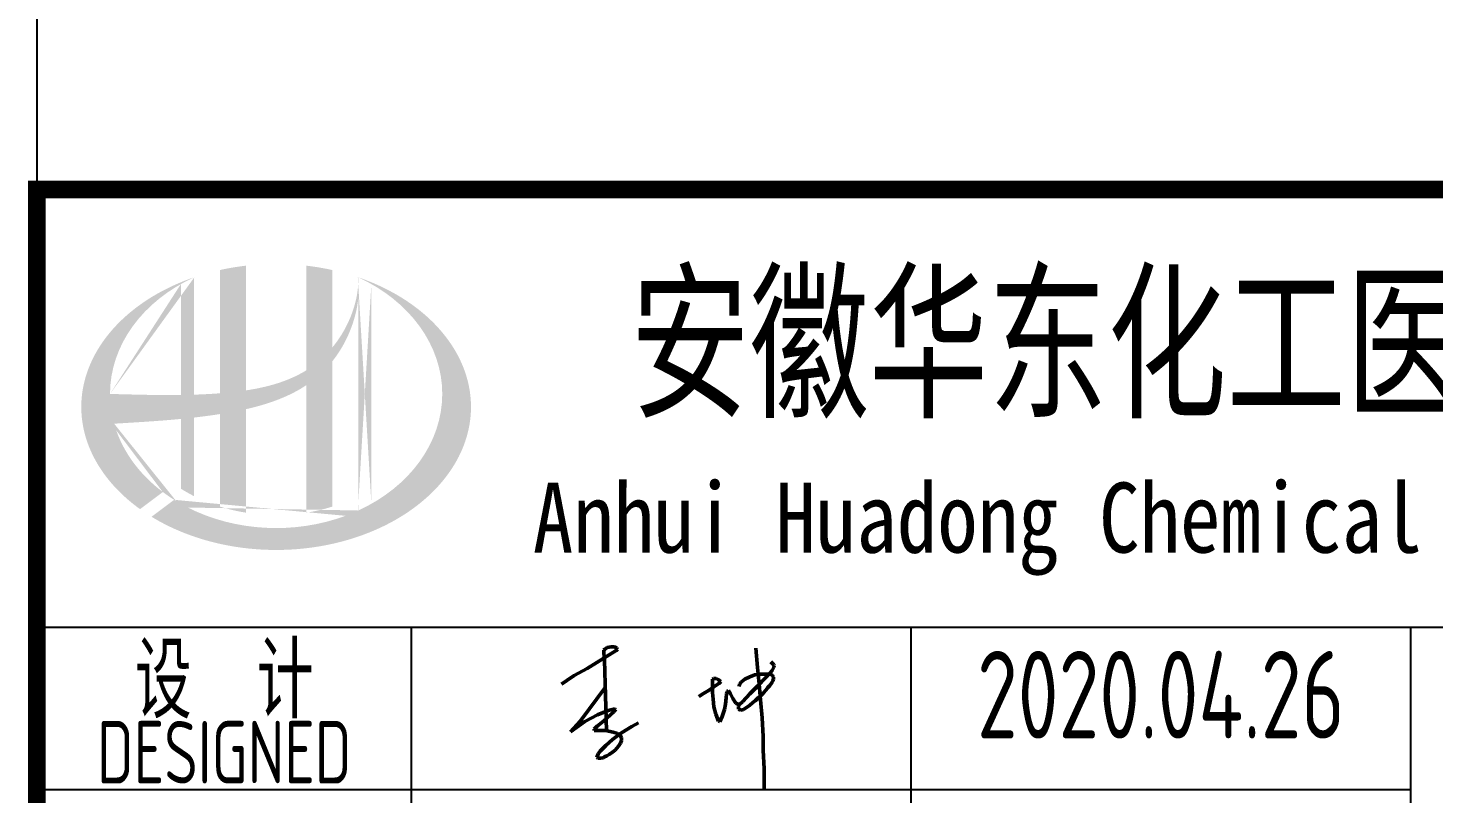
# Model space of a CAD drawing. Extents: x 5600590 to 5949977, y -428435 to -354779.
# Drawn here: x 5912201 to 5917829, y -408265 to -405202 of the extents above; entities that cross this region are included whole.
import ezdxf
from ezdxf.enums import TextEntityAlignment as Align

# ---------------------------------------------------------------- set-up
doc = ezdxf.new("R2010")
doc.units = 0
doc.header["$LTSCALE"] = 1000
doc.header["$MEASUREMENT"] = 0
doc.linetypes.add('2', pattern=[18.5, 12, -3, 0.5, -3])
doc.layers.get('0').update_dxf_attribs({"linetype": 'CONTINUOUS'})
doc.layers.add('TEL_TAB', color=7, linetype='CONTINUOUS')
doc.styles.add('AHD', font='sceie.shx', dxfattribs={"width": 0.7, "bigfont": 'sceic.shx'})
doc.styles.add('ECEC_TQ_S', font='')
doc.styles.add('sceie', font='sceie.shx', dxfattribs={"width": 0.7, "bigfont": 'sceic.shx'})
doc.styles.get('ECEC_TQ_S').set_extended_font_data('SimSun')

# ---------------------------------------------------------------- blocks, each defined once
blk = doc.blocks.new('qm')
at = {"lineweight": 50}
for p, q in [((-943370.6, -984436), (-943386.4, -984438.4)), ((-943358.3, -984436), (-943370.6, -984436)), ((-943347.6, -984439), (-943358.3, -984436)), ((-943465.8, -984521.4), (-943349.4, -984450.5)), ((-943396.1, -984445.4), (-943398.8, -984448.7)), ((-943398.8, -984448.7), (-943398.8, -984459)), ((-943398.8, -984459), (-943396.1, -984488.1)), ((-943386.4, -984438.4), (-943396.1, -984445.4)), ((-943396.1, -984488.1), (-943388.7, -984770.8)), ((-943349.4, -984450.5), (-943345.2, -984444.2)), ((-943345.2, -984444.2), (-943347.6, -984439)), ((-942790.9, -984440.7), (-942784.5, -984517.7)), ((-943547.1, -984570.6), (-943518.6, -984549.7)), ((-943518.6, -984549.7), (-943465.8, -984521.4)), ((-942815.2, -984555.8), (-942795.5, -984547)), ((-942795.5, -984547), (-942776.7, -984545.2)), ((-942784.5, -984517.7), (-942777.6, -984585.2)), ((-942776.7, -984545.2), (-942759.3, -984544.3)), ((-942759.3, -984544.3), (-942749.6, -984544.3)), ((-942752.8, -984559.9), (-942732.9, -984539.7)), ((-942749.6, -984544.3), (-942735.7, -984544.7)), ((-942735.7, -984544.7), (-942730, -984545.5)), ((-942732.9, -984539.7), (-942725.5, -984529.5)), ((-942718.3, -984507.7), (-942730.2, -984494.8)), ((-942730, -984545.5), (-942723.8, -984550.4)), ((-942725.5, -984529.5), (-942719.1, -984516.7)), ((-942723.8, -984550.4), (-942720.8, -984557)), ((-942719.1, -984516.7), (-942717.3, -984511)), ((-942717.3, -984511), (-942718.3, -984507.7)), ((-943568.4, -984584.4), (-943547.1, -984570.6)), ((-943393.3, -984596.7), (-943493.3, -984731.8)), ((-942978.2, -984608), (-942959.2, -984595.7)), ((-942960.5, -984562), (-942964.8, -984565.1)), ((-942964.8, -984565.1), (-942964.8, -984617.8)), ((-942950, -984562), (-942960.5, -984562)), ((-942959.2, -984595.7), (-942938.6, -984581.8)), ((-942941.4, -984566.4), (-942950, -984562)), ((-942930.9, -984574.6), (-942941.4, -984566.4)), ((-942938.6, -984581.8), (-942930.9, -984574.6)), ((-942857.2, -984594.1), (-942856.4, -984584.4)), ((-942856.4, -984584.4), (-942848.4, -984575.4)), ((-942848.4, -984575.4), (-942834.4, -984564.4)), ((-942834.4, -984564.4), (-942815.2, -984555.8)), ((-942814.3, -984623.8), (-942783, -984590.7)), ((-942783, -984590.7), (-942752.8, -984559.9)), ((-942777.6, -984585.2), (-942772.2, -984646.7)), ((-942742.2, -984598.4), (-942749.8, -984607.7)), ((-942736.3, -984591.1), (-942742.2, -984598.4)), ((-942730.4, -984584.2), (-942736.3, -984591.1)), ((-942725.6, -984577.1), (-942730.4, -984584.2)), ((-942722.2, -984570.7), (-942725.6, -984577.1)), ((-942719.7, -984563.8), (-942722.2, -984570.7)), ((-942720.8, -984557), (-942719.7, -984563.8)), ((-943018.8, -984634.4), (-942999.9, -984622.2)), ((-942999.9, -984622.2), (-942978.2, -984608)), ((-942964.8, -984617.8), (-942962.1, -984644.3)), ((-942962.1, -984644.3), (-942958.8, -984675)), ((-942912.2, -984664.1), (-942909.6, -984639.3)), ((-942909.6, -984639.3), (-942907.9, -984623.6)), ((-942907.9, -984623.6), (-942904.7, -984613.7)), ((-942904.7, -984613.7), (-942900.5, -984610.6)), ((-942900.5, -984610.6), (-942892.1, -984623.8)), ((-942892.1, -984623.8), (-942882.9, -984641.9)), ((-942882.9, -984641.9), (-942871.2, -984660.5)), ((-942871.2, -984660.5), (-942856.6, -984667.4)), ((-942855.7, -984666.2), (-942842.5, -984654.6)), ((-942842.5, -984654.6), (-942814.3, -984623.8)), ((-942802.7, -984658.6), (-942815.9, -984670.1)), ((-942792.4, -984649.6), (-942802.7, -984658.6)), ((-942781.5, -984639.7), (-942792.4, -984649.6)), ((-942772.3, -984630.7), (-942781.5, -984639.7)), ((-942761.4, -984620.1), (-942772.3, -984630.7)), ((-942772.2, -984646.7), (-942766.2, -984719.5)), ((-942749.8, -984607.7), (-942761.4, -984620.1)), ((-943476, -984734.3), (-943425.2, -984707.2)), ((-943425.2, -984707.2), (-943382.4, -984690.6)), ((-943357.6, -984694.6), (-943400.6, -984732)), ((-943382.4, -984690.6), (-943355, -984683.3)), ((-943350.7, -984686.1), (-943357.6, -984694.6)), ((-943355, -984683.3), (-943350.7, -984686.1)), ((-942958.8, -984675), (-942951.1, -984704.5)), ((-942951.1, -984704.5), (-942940.7, -984732.2)), ((-942935, -984735.3), (-942925, -984714.3)), ((-942925, -984714.3), (-942916.9, -984685.4)), ((-942916.9, -984685.4), (-942912.2, -984664.1)), ((-942860.9, -984673.9), (-942855.7, -984666.2)), ((-942860.9, -984684.9), (-942860.9, -984673.9)), ((-942850.6, -984688.5), (-942860.9, -984684.9)), ((-942840.3, -984686.5), (-942850.6, -984688.5)), ((-942827.9, -984678.2), (-942840.3, -984686.5)), ((-942815.9, -984670.1), (-942827.9, -984678.2)), ((-943493.3, -984731.8), (-943532.7, -984775.8)), ((-943532.7, -984775.8), (-943476, -984734.3)), ((-943426.7, -984752.5), (-943437.7, -984764.8)), ((-943437.7, -984764.8), (-943437.7, -984770)), ((-943437.7, -984770), (-943392.9, -984770)), ((-943400.6, -984732), (-943426.7, -984752.5)), ((-943392.9, -984770), (-943380.2, -984772.5)), ((-943380.2, -984772.5), (-943361.5, -984776)), ((-943328.1, -984779), (-943287.8, -984753.7)), ((-943287.8, -984753.7), (-943261.2, -984739.1)), ((-942940.7, -984732.2), (-942935, -984735.3)), ((-942766.2, -984719.5), (-942760.9, -984794)), ((-943413.6, -984852.5), (-943391, -984829.4)), ((-943391, -984829.4), (-943365.3, -984806.5)), ((-943365.3, -984806.5), (-943328.1, -984779)), ((-943361.5, -984776), (-943344.6, -984782.3)), ((-943344.6, -984782.3), (-943334.6, -984788.5)), ((-943333, -984820.9), (-943340.3, -984832.4)), ((-943334.6, -984788.5), (-943328.5, -984800.6)), ((-943328.5, -984809.7), (-943333, -984820.9)), ((-943328.5, -984800.6), (-943328.5, -984809.7)), ((-942760.9, -984794), (-942760.9, -984848.2)), ((-943427.9, -984878.6), (-943422.3, -984863.8)), ((-943424, -984881), (-943427.9, -984878.6)), ((-943412.8, -984881), (-943424, -984881)), ((-943422.3, -984863.8), (-943413.6, -984852.5)), ((-943401.6, -984879.3), (-943412.8, -984881)), ((-943397, -984875.8), (-943401.6, -984879.3)), ((-943387.2, -984871.2), (-943397, -984875.8)), ((-943377.6, -984865.5), (-943387.2, -984871.2)), ((-943364.9, -984856.8), (-943377.6, -984865.5)), ((-943354.6, -984848.2), (-943364.9, -984856.8)), ((-943347.5, -984841), (-943354.6, -984848.2)), ((-943340.3, -984832.4), (-943347.5, -984841)), ((-942760.9, -984848.2), (-942758, -984923.5)), ((-942758, -984923.5), (-942758, -985007.1))]:
    blk.add_line(p, q, dxfattribs=at)
at = {"style": 'sceie', "width": 0.8}
for p in [(-941169.6, -984626.3), (-941208.7, -985276.9), (-941182.6, -985940.5), (-941143.6, -986591.1), (-941130.5, -987189.7)]:
    blk.add_attdef('2020.04.26', text='', height=350, dxfattribs=at).set_placement(p, align=Align.MIDDLE)

msp = doc.modelspace()

# ---------------------------------------------------------------- hatches: boundary and pattern name
h = msp.add_hatch(color=256)
edge = h.paths.add_edge_path()
edge.add_spline(control_points=[(5913072.8, -406726.1), (5913078.9, -406724.7), (5913085, -406723.3), (5913134.1, -406711.4), (5913176.7, -406698.4), (5913251.6, -406667.3), (5913284.6, -406650.3), (5913315.4, -406629.7)], knot_values=[61.629012, 61.629012, 61.629012, 61.629012, 63.330431, 63.330431, 75.353634, 75.353634, 85.398649, 85.398649, 85.398649, 85.398649], degree=3, periodic=0)
edge.add_line((5913315.4, -406629.7), (5913315.4, -407139.9))
edge.add_spline(control_points=[(5913315.4, -407139.9), (5913332.6, -407137.2), (5913349.6, -407133.9), (5913384.4, -407125.8), (5913402.1, -407121), (5913419.4, -407115.5)], knot_values=[4.908456, 4.908456, 4.908456, 4.908456, 4.992821, 4.992821, 5.083034, 5.083034, 5.083034, 5.083034], degree=3, periodic=0)
edge.add_line((5913419.4, -407115.5), (5913419.4, -406534.1))
edge.add_spline(control_points=[(5913419.4, -406534.1), (5913428.1, -406523.1), (5913436.3, -406511.8), (5913462.4, -406472.1), (5913478, -406442.2), (5913507.3, -406369.4), (5913518.5, -406325.6), (5913523.2, -406280.3), (5913523.3, -406279), (5913523.4, -406277.7)], knot_values=[97.991744, 97.991744, 97.991744, 97.991744, 101.64219, 101.64219, 110.337975, 110.337975, 121.934322, 121.934322, 122.270691, 122.270691, 122.270691, 122.270691], degree=3, periodic=0)
edge.add_line((5913523.4, -406277.7), (5913523.4, -406207.3))
edge.add_spline(control_points=[(5913523.4, -406207.3), (5913523.4, -406215), (5913523, -406222.6), (5913522.4, -406230.3)], knot_values=[126.194075, 126.194075, 126.194075, 126.194075, 128.396762, 128.396762, 128.396762, 128.396762], degree=3, periodic=0)
edge.add_spline(control_points=[(5913522.4, -406230.3), (5913522, -406236.5), (5913521.3, -406242.7), (5913520.6, -406249)], knot_values=[124.417049, 124.417049, 124.417049, 124.417049, 126.194075, 126.194075, 126.194075, 126.194075], degree=3, periodic=0)
edge.add_spline(control_points=[(5913520.6, -406249), (5913519.4, -406258.1), (5913518, -406267.2), (5913516.2, -406276.3)], knot_values=[121.80529, 121.80529, 121.80529, 121.80529, 124.417049, 124.417049, 124.417049, 124.417049], degree=3, periodic=0)
edge.add_spline(control_points=[(5913516.2, -406276.3), (5913513.8, -406288.5), (5913510.8, -406300.6), (5913507.4, -406312.6)], knot_values=[118.31574, 118.31574, 118.31574, 118.31574, 121.80529, 121.80529, 121.80529, 121.80529], degree=3, periodic=0)
edge.add_spline(control_points=[(5913507.4, -406312.6), (5913503.9, -406324.7), (5913499.8, -406336.7), (5913495.3, -406348.6)], knot_values=[114.795988, 114.795988, 114.795988, 114.795988, 118.31574, 118.31574, 118.31574, 118.31574], degree=3, periodic=0)
edge.add_spline(control_points=[(5913495.3, -406348.6), (5913490.8, -406360.3), (5913485.8, -406371.8), (5913480.4, -406383.2)], knot_values=[111.329641, 111.329641, 111.329641, 111.329641, 114.795988, 114.795988, 114.795988, 114.795988], degree=3, periodic=0)
edge.add_spline(control_points=[(5913480.4, -406383.2), (5913474.8, -406394.7), (5913468.8, -406406.1), (5913462.4, -406417.1)], knot_values=[107.79529, 107.79529, 107.79529, 107.79529, 111.329641, 111.329641, 111.329641, 111.329641], degree=3, periodic=0)
edge.add_spline(control_points=[(5913462.4, -406417.1), (5913456.1, -406428), (5913449.3, -406438.5), (5913442.2, -406448.8)], knot_values=[104.343579, 104.343579, 104.343579, 104.343579, 107.79529, 107.79529, 107.79529, 107.79529], degree=3, periodic=0)
edge.add_spline(control_points=[(5913442.2, -406448.8), (5913435, -406459.2), (5913427.4, -406469.2), (5913419.4, -406478.9)], knot_values=[100.8507, 100.8507, 100.8507, 100.8507, 104.343579, 104.343579, 104.343579, 104.343579], degree=3, periodic=0)
edge.add_line((5913419.4, -406478.9), (5913419.4, -406169.6))
edge.add_spline(control_points=[(5913419.4, -406169.6), (5913385.4, -406162.1), (5913350.6, -406156.2), (5913315.4, -406152.1)], knot_values=[4.423999, 4.423999, 4.423999, 4.423999, 4.558741, 4.558741, 4.558741, 4.558741], degree=3, periodic=0)
edge.add_line((5913315.4, -406152.1), (5913315.4, -406570.2))
edge.add_spline(control_points=[(5913315.4, -406570.2), (5913243.5, -406614.8), (5913159.3, -406638), (5913072.8, -406651)], knot_values=[63.246215, 63.246215, 63.246215, 63.246215, 87.689124, 87.689124, 87.689124, 87.689124], degree=3, periodic=0)
edge.add_line((5913072.8, -406651), (5913072.8, -406152.1))
edge.add_spline(control_points=[(5913072.8, -406152.1), (5913037.6, -406156.2), (5913002.8, -406162.1), (5912968.8, -406169.6)], knot_values=[4.866038, 4.866038, 4.866038, 4.866038, 5.000777, 5.000777, 5.000777, 5.000777], degree=3, periodic=0)
edge.add_line((5912968.8, -406169.6), (5912968.8, -406662.5))
edge.add_spline(control_points=[(5912968.8, -406662.5), (5912967.1, -406662.6), (5912932.2, -406665.2), (5912897.5, -406667), (5912864.8, -406668)], knot_values=[43.657356, 43.657356, 43.657356, 43.657356, 44.134253, 53.497092, 53.497092, 53.497092, 53.497092], degree=3, periodic=0)
edge.add_line((5912864.8, -406668), (5912864.8, -406198.9))
edge.add_spline(control_points=[(5912864.8, -406198.9), (5912847.7, -406204.7), (5912831, -406211), (5912814.6, -406217.8)], knot_values=[5.14157, 5.14157, 5.14157, 5.14157, 5.212921, 5.212921, 5.212921, 5.212921], degree=3, periodic=0)
edge.add_spline(control_points=[(5912814.6, -406217.8), (5912807.7, -406220.6), (5912800.8, -406223.5), (5912768.6, -406237.7), (5912744.1, -406249.9), (5912720.6, -406263.1)], knot_values=[5.212921, 5.212921, 5.212921, 5.212921, 5.24296, 5.24296, 5.355623, 5.355623, 5.355623, 5.355623], degree=3, periodic=0)
edge.add_spline(control_points=[(5912720.6, -406263.1), (5912705.7, -406271.5), (5912691.2, -406280.2), (5912677.3, -406289.3)], knot_values=[5.355623, 5.355623, 5.355623, 5.355623, 5.426974, 5.426974, 5.426974, 5.426974], degree=3, periodic=0)
edge.add_spline(control_points=[(5912677.3, -406289.3), (5912669.8, -406294.2), (5912662.6, -406299.1), (5912649.1, -406308.6), (5912642.8, -406313.1), (5912636.7, -406317.7)], knot_values=[5.426974, 5.426974, 5.426974, 5.426974, 5.464765, 5.464765, 5.498325, 5.498325, 5.498325, 5.498325], degree=3, periodic=0)
edge.add_spline(control_points=[(5912636.7, -406317.7), (5912610.6, -406337.3), (5912586.5, -406358.1), (5912564.7, -406380.1)], knot_values=[5.498325, 5.498325, 5.498325, 5.498325, 5.641027, 5.641027, 5.641027, 5.641027], degree=3, periodic=0)
edge.add_spline(control_points=[(5912564.7, -406380.1), (5912557.7, -406387.1), (5912550.9, -406394.2), (5912530.5, -406416.8), (5912517.6, -406432.6), (5912505.8, -406448.8)], knot_values=[5.641027, 5.641027, 5.641027, 5.641027, 5.686569, 5.686569, 5.783729, 5.783729, 5.783729, 5.783729], degree=3, periodic=0)
edge.add_spline(control_points=[(5912505.8, -406448.8), (5912490.7, -406469.6), (5912477.4, -406491), (5912464.3, -406516), (5912462.6, -406519.1), (5912461.1, -406522.3)], knot_values=[5.783729, 5.783729, 5.783729, 5.783729, 5.908374, 5.908374, 5.92643, 5.92643, 5.92643, 5.92643], degree=3, periodic=0)
edge.add_spline(control_points=[(5912461.1, -406522.3), (5912448.6, -406547.4), (5912438.6, -406573.1), (5912431, -406599)], knot_values=[5.92643, 5.92643, 5.92643, 5.92643, 6.069132, 6.069132, 6.069132, 6.069132], degree=3, periodic=0)
edge.add_spline(control_points=[(5912431, -406599), (5912427.8, -406610.1), (5912425.1, -406621.3), (5912419.7, -406647.4), (5912417.4, -406662.5), (5912416, -406677.5)], knot_values=[6.069132, 6.069132, 6.069132, 6.069132, 6.130179, 6.130179, 6.211834, 6.211834, 6.211834, 6.211834], degree=3, periodic=0)
edge.add_spline(control_points=[(5912416, -406677.5), (5912414.7, -406690.7), (5912414.1, -406703.9), (5912414.1, -406717.1)], knot_values=[6.211834, 6.211834, 6.211834, 6.211834, 6.283185, 6.283185, 6.283185, 6.283185], degree=3, periodic=0)
edge.add_spline(control_points=[(5912414.1, -406717.1), (5912414.1, -406726.4), (5912414.4, -406735.8), (5912415.1, -406745.1)], knot_values=[6.283185, 6.283185, 6.283185, 6.283185, 6.333655, 6.333655, 6.333655, 6.333655], degree=3, periodic=0)
edge.add_spline(control_points=[(5912415.1, -406745.1), (5912416.3, -406763.7), (5912418.8, -406782.3), (5912422.6, -406800.9)], knot_values=[6.333655, 6.333655, 6.333655, 6.333655, 6.434594, 6.434594, 6.434594, 6.434594], degree=3, periodic=0)
edge.add_spline(control_points=[(5912422.6, -406800.9), (5912422.8, -406802.1), (5912423.1, -406803.3), (5912427, -406821.8), (5912431.8, -406839), (5912437.6, -406856)], knot_values=[6.434594, 6.434594, 6.434594, 6.434594, 6.441278, 6.441278, 6.535532, 6.535532, 6.535532, 6.535532], degree=3, periodic=0)
edge.add_spline(control_points=[(5912437.6, -406856), (5912443.9, -406874.2), (5912451.4, -406892.3), (5912460.2, -406910.1)], knot_values=[6.535532, 6.535532, 6.535532, 6.535532, 6.636471, 6.636471, 6.636471, 6.636471], degree=3, periodic=0)
edge.add_spline(control_points=[(5912460.2, -406910.1), (5912462.4, -406914.5), (5912464.6, -406919), (5912474, -406936.6), (5912481.7, -406949.7), (5912490.1, -406962.5)], knot_values=[6.636471, 6.636471, 6.636471, 6.636471, 6.661894, 6.661894, 6.73741, 6.73741, 6.73741, 6.73741], degree=3, periodic=0)
edge.add_spline(control_points=[(5912490.1, -406962.5), (5912501.2, -406979.7), (5912513.6, -406996.5), (5912527.1, -407012.9)], knot_values=[6.73741, 6.73741, 6.73741, 6.73741, 6.838349, 6.838349, 6.838349, 6.838349], degree=3, periodic=0)
edge.add_spline(control_points=[(5912527.1, -407012.9), (5912533.1, -407020), (5912539.2, -407027.1), (5912553.7, -407043), (5912562.3, -407051.9), (5912571.1, -407060.5)], knot_values=[6.838349, 6.838349, 6.838349, 6.838349, 6.88251, 6.88251, 6.939288, 6.939288, 6.939288, 6.939288], degree=3, periodic=0)
edge.add_spline(control_points=[(5912571.1, -407060.5), (5912586.9, -407075.9), (5912603.8, -407090.7), (5912621.7, -407104.9)], knot_values=[6.939288, 6.939288, 6.939288, 6.939288, 7.040227, 7.040227, 7.040227, 7.040227], degree=3, periodic=0)
edge.add_spline(control_points=[(5912621.7, -407104.9), (5912630.6, -407112), (5912639.8, -407119), (5912649.3, -407125.7)], knot_values=[7.040227, 7.040227, 7.040227, 7.040227, 7.090696, 7.090696, 7.090696, 7.090696], degree=3, periodic=0)
edge.add_line((5912649.3, -407125.7), (5912740.4, -407057.4))
edge.add_ellipse((5913194.1, -406665.1), major_axis=(665, 0), ratio=0.806676, start_angle=192.819, end_angle=226.9853, ccw=False)
edge.add_spline(control_points=[(5912545.6, -406784.1), (5912569.7, -406782.6), (5912593.8, -406781.2), (5912682.4, -406775.7), (5912747.3, -406771.4), (5912812.8, -406765)], knot_values=[11.398263, 11.398263, 11.398263, 11.398263, 18.40729, 18.40729, 37.18094, 37.18094, 37.18094, 37.18094], degree=3, periodic=0)
edge.add_line((5912812.8, -406765), (5912812.8, -407044.1))
edge.add_spline(control_points=[(5912812.8, -407044.1), (5912816.3, -407046.3), (5912819.9, -407048.5), (5912836.9, -407058.7), (5912850.6, -407066.3), (5912864.8, -407073.5)], knot_values=[4.049945, 4.049945, 4.049945, 4.049945, 4.072021, 4.072021, 4.153257, 4.153257, 4.153257, 4.153257], degree=3, periodic=0)
edge.add_line((5912864.8, -407073.5), (5912864.8, -406759.6))
edge.add_spline(control_points=[(5912864.8, -406759.6), (5912897, -406755.9), (5912929.3, -406751.7), (5912964.2, -406746.3), (5912966.5, -406745.9), (5912968.8, -406745.6)], knot_values=[42.135009, 42.135009, 42.135009, 42.135009, 51.307228, 51.307228, 51.948574, 51.948574, 51.948574, 51.948574], degree=3, periodic=0)
edge.add_line((5912968.8, -406745.6), (5912968.8, -407115.5))
edge.add_spline(control_points=[(5912968.8, -407115.5), (5913002.4, -407126.1), (5913037.3, -407134.3), (5913072.8, -407139.9)], knot_values=[4.34174, 4.34174, 4.34174, 4.34174, 4.516316, 4.516316, 4.516316, 4.516316], degree=3, periodic=0)
edge.add_line((5913072.8, -407139.9), (5913072.8, -406726.1))
edge = h.paths.add_edge_path(flags=16)
edge.add_ellipse((5913194.1, -406665.1), major_axis=(665, 0), ratio=0.806676, start_angle=124.9875, end_angle=179.999, ccw=False)
edge.add_line((5912812.8, -406225.6), (5912812.8, -406669.2))
edge.add_spline(control_points=[(5912812.8, -406669.2), (5912717.4, -406670.5), (5912623.5, -406667.5), (5912529.1, -406665.1)], knot_values=[11.27373, 11.27373, 11.27373, 11.27373, 38.687513, 38.687513, 38.687513, 38.687513], degree=3, periodic=0)
edge = h.paths.add_edge_path()
edge.add_spline(control_points=[(5912695.3, -407156.2), (5912726.3, -407175.2), (5912759.5, -407192.5), (5912844.1, -407229.7), (5912897.4, -407247.6), (5913008.1, -407274.1), (5913065.6, -407282.9), (5913181.7, -407290.6), (5913240.4, -407289.7), (5913355.9, -407278.2), (5913412.8, -407267.7), (5913521.8, -407237.6), (5913574, -407218.1), (5913670.9, -407171.2), (5913715.6, -407143.9), (5913795.6, -407082.9), (5913830.8, -407049.4), (5913890.1, -406977.9), (5913914.2, -406940), (5913950.6, -406861.9), (5913962.9, -406821.7), (5913975.5, -406740.5), (5913975.7, -406699.5), (5913964.3, -406618), (5913952.5, -406577.5), (5913916.9, -406498.8), (5913893.1, -406460.6), (5913834.2, -406388.4), (5913799.2, -406354.4), (5913719.4, -406292.8), (5913674.6, -406265.1), (5913593.5, -406225.3), (5913559.1, -406211.1), (5913523.4, -406198.9)], knot_values=[0.886421, 0.886421, 0.886421, 0.886421, 1.040557, 1.040557, 1.261172, 1.261172, 1.481788, 1.481788, 1.702404, 1.702404, 1.92302, 1.92302, 2.143636, 2.143636, 2.364252, 2.364252, 2.584868, 2.584868, 2.805484, 2.805484, 3.026099, 3.026099, 3.246715, 3.246715, 3.46852, 3.46852, 3.690325, 3.690325, 3.91213, 3.91213, 4.133935, 4.133935, 4.283209, 4.283209, 4.283209, 4.283209], degree=3, periodic=0)
edge.add_line((5913523.4, -406198.9), (5913523.4, -406198.9))
edge.add_spline(control_points=[(5913523.4, -406199), (5913523.5, -406201.8), (5913523.5, -406204.5), (5913523.4, -406207.3)], knot_values=[128.396762, 128.396762, 128.396762, 128.396762, 129.192193, 129.192193, 129.192193, 129.192193], degree=3, periodic=0)
edge.add_line((5913523.4, -406207.3), (5913523.4, -407131.2))
edge.add_ellipse((5913194.1, -406665.1), major_axis=(665, 0), ratio=0.806676, start_angle=232.1054, end_angle=299.6833, ccw=False)
edge.add_line((5912785.6, -407088.5), (5912695.3, -407156.2))
edge = h.paths.add_edge_path(flags=16)
edge.add_ellipse((5913194.1, -406665.1), major_axis=(665, 0), ratio=0.806676, start_angle=304.9875, end_angle=415.0121, ccw=False)
edge.add_line((5913575.4, -407104.6), (5913575.4, -406225.6))
h = msp.add_hatch(color=256)
edge = h.paths.add_edge_path()
edge.add_spline(control_points=[(5913072.8, -406726.1), (5913078.9, -406724.7), (5913085, -406723.3), (5913134.1, -406711.4), (5913176.7, -406698.4), (5913251.6, -406667.3), (5913284.6, -406650.3), (5913315.4, -406629.7)], knot_values=[61.629012, 61.629012, 61.629012, 61.629012, 63.330431, 63.330431, 75.353634, 75.353634, 85.398649, 85.398649, 85.398649, 85.398649], degree=3, periodic=0)
edge.add_line((5913315.4, -406629.7), (5913315.4, -407139.9))
edge.add_spline(control_points=[(5913315.4, -407139.9), (5913332.6, -407137.2), (5913349.6, -407133.9), (5913384.4, -407125.8), (5913402.1, -407121), (5913419.4, -407115.5)], knot_values=[4.908456, 4.908456, 4.908456, 4.908456, 4.992821, 4.992821, 5.083034, 5.083034, 5.083034, 5.083034], degree=3, periodic=0)
edge.add_line((5913419.4, -407115.5), (5913419.4, -406534.1))
edge.add_spline(control_points=[(5913419.4, -406534.1), (5913428.1, -406523.1), (5913436.3, -406511.8), (5913462.4, -406472.1), (5913478, -406442.2), (5913507.3, -406369.4), (5913518.5, -406325.6), (5913523.2, -406280.3), (5913523.3, -406279), (5913523.4, -406277.7)], knot_values=[97.991744, 97.991744, 97.991744, 97.991744, 101.64219, 101.64219, 110.337975, 110.337975, 121.934322, 121.934322, 122.270691, 122.270691, 122.270691, 122.270691], degree=3, periodic=0)
edge.add_line((5913523.4, -406277.7), (5913523.4, -406207.3))
edge.add_spline(control_points=[(5913523.4, -406207.3), (5913523.4, -406215), (5913523, -406222.6), (5913522.4, -406230.3)], knot_values=[126.194075, 126.194075, 126.194075, 126.194075, 128.396762, 128.396762, 128.396762, 128.396762], degree=3, periodic=0)
edge.add_spline(control_points=[(5913522.4, -406230.3), (5913522, -406236.5), (5913521.3, -406242.7), (5913520.6, -406249)], knot_values=[124.417049, 124.417049, 124.417049, 124.417049, 126.194075, 126.194075, 126.194075, 126.194075], degree=3, periodic=0)
edge.add_spline(control_points=[(5913520.6, -406249), (5913519.4, -406258.1), (5913518, -406267.2), (5913516.2, -406276.3)], knot_values=[121.80529, 121.80529, 121.80529, 121.80529, 124.417049, 124.417049, 124.417049, 124.417049], degree=3, periodic=0)
edge.add_spline(control_points=[(5913516.2, -406276.3), (5913513.8, -406288.5), (5913510.8, -406300.6), (5913507.4, -406312.6)], knot_values=[118.31574, 118.31574, 118.31574, 118.31574, 121.80529, 121.80529, 121.80529, 121.80529], degree=3, periodic=0)
edge.add_spline(control_points=[(5913507.4, -406312.6), (5913503.9, -406324.7), (5913499.8, -406336.7), (5913495.3, -406348.6)], knot_values=[114.795988, 114.795988, 114.795988, 114.795988, 118.31574, 118.31574, 118.31574, 118.31574], degree=3, periodic=0)
edge.add_spline(control_points=[(5913495.3, -406348.6), (5913490.8, -406360.3), (5913485.8, -406371.8), (5913480.4, -406383.2)], knot_values=[111.329641, 111.329641, 111.329641, 111.329641, 114.795988, 114.795988, 114.795988, 114.795988], degree=3, periodic=0)
edge.add_spline(control_points=[(5913480.4, -406383.2), (5913474.8, -406394.7), (5913468.8, -406406.1), (5913462.4, -406417.1)], knot_values=[107.79529, 107.79529, 107.79529, 107.79529, 111.329641, 111.329641, 111.329641, 111.329641], degree=3, periodic=0)
edge.add_spline(control_points=[(5913462.4, -406417.1), (5913456.1, -406428), (5913449.3, -406438.5), (5913442.2, -406448.8)], knot_values=[104.343579, 104.343579, 104.343579, 104.343579, 107.79529, 107.79529, 107.79529, 107.79529], degree=3, periodic=0)
edge.add_spline(control_points=[(5913442.2, -406448.8), (5913435, -406459.2), (5913427.4, -406469.2), (5913419.4, -406478.9)], knot_values=[100.8507, 100.8507, 100.8507, 100.8507, 104.343579, 104.343579, 104.343579, 104.343579], degree=3, periodic=0)
edge.add_line((5913419.4, -406478.9), (5913419.4, -406169.6))
edge.add_spline(control_points=[(5913419.4, -406169.6), (5913385.4, -406162.1), (5913350.6, -406156.2), (5913315.4, -406152.1)], knot_values=[4.423999, 4.423999, 4.423999, 4.423999, 4.558741, 4.558741, 4.558741, 4.558741], degree=3, periodic=0)
edge.add_line((5913315.4, -406152.1), (5913315.4, -406570.2))
edge.add_spline(control_points=[(5913315.4, -406570.2), (5913243.5, -406614.8), (5913159.3, -406638), (5913072.8, -406651)], knot_values=[63.246215, 63.246215, 63.246215, 63.246215, 87.689124, 87.689124, 87.689124, 87.689124], degree=3, periodic=0)
edge.add_line((5913072.8, -406651), (5913072.8, -406152.1))
edge.add_spline(control_points=[(5913072.8, -406152.1), (5913037.6, -406156.2), (5913002.8, -406162.1), (5912968.8, -406169.6)], knot_values=[4.866038, 4.866038, 4.866038, 4.866038, 5.000777, 5.000777, 5.000777, 5.000777], degree=3, periodic=0)
edge.add_line((5912968.8, -406169.6), (5912968.8, -406662.5))
edge.add_spline(control_points=[(5912968.8, -406662.5), (5912967.1, -406662.6), (5912932.2, -406665.2), (5912897.5, -406667), (5912864.8, -406668)], knot_values=[43.657356, 43.657356, 43.657356, 43.657356, 44.134253, 53.497092, 53.497092, 53.497092, 53.497092], degree=3, periodic=0)
edge.add_line((5912864.8, -406668), (5912864.8, -406198.9))
edge.add_spline(control_points=[(5912864.8, -406198.9), (5912847.7, -406204.7), (5912831, -406211), (5912814.6, -406217.8)], knot_values=[5.14157, 5.14157, 5.14157, 5.14157, 5.212921, 5.212921, 5.212921, 5.212921], degree=3, periodic=0)
edge.add_spline(control_points=[(5912814.6, -406217.8), (5912807.7, -406220.6), (5912800.8, -406223.5), (5912768.6, -406237.7), (5912744.1, -406249.9), (5912720.6, -406263.1)], knot_values=[5.212921, 5.212921, 5.212921, 5.212921, 5.24296, 5.24296, 5.355623, 5.355623, 5.355623, 5.355623], degree=3, periodic=0)
edge.add_spline(control_points=[(5912720.6, -406263.1), (5912705.7, -406271.5), (5912691.2, -406280.2), (5912677.3, -406289.3)], knot_values=[5.355623, 5.355623, 5.355623, 5.355623, 5.426974, 5.426974, 5.426974, 5.426974], degree=3, periodic=0)
edge.add_spline(control_points=[(5912677.3, -406289.3), (5912669.8, -406294.2), (5912662.6, -406299.1), (5912649.1, -406308.6), (5912642.8, -406313.1), (5912636.7, -406317.7)], knot_values=[5.426974, 5.426974, 5.426974, 5.426974, 5.464765, 5.464765, 5.498325, 5.498325, 5.498325, 5.498325], degree=3, periodic=0)
edge.add_spline(control_points=[(5912636.7, -406317.7), (5912610.6, -406337.3), (5912586.5, -406358.1), (5912564.7, -406380.1)], knot_values=[5.498325, 5.498325, 5.498325, 5.498325, 5.641027, 5.641027, 5.641027, 5.641027], degree=3, periodic=0)
edge.add_spline(control_points=[(5912564.7, -406380.1), (5912557.7, -406387.1), (5912550.9, -406394.2), (5912530.5, -406416.8), (5912517.6, -406432.6), (5912505.8, -406448.8)], knot_values=[5.641027, 5.641027, 5.641027, 5.641027, 5.686569, 5.686569, 5.783729, 5.783729, 5.783729, 5.783729], degree=3, periodic=0)
edge.add_spline(control_points=[(5912505.8, -406448.8), (5912490.7, -406469.6), (5912477.4, -406491), (5912464.3, -406516), (5912462.6, -406519.1), (5912461.1, -406522.3)], knot_values=[5.783729, 5.783729, 5.783729, 5.783729, 5.908374, 5.908374, 5.92643, 5.92643, 5.92643, 5.92643], degree=3, periodic=0)
edge.add_spline(control_points=[(5912461.1, -406522.3), (5912448.6, -406547.4), (5912438.6, -406573.1), (5912431, -406599)], knot_values=[5.92643, 5.92643, 5.92643, 5.92643, 6.069132, 6.069132, 6.069132, 6.069132], degree=3, periodic=0)
edge.add_spline(control_points=[(5912431, -406599), (5912427.8, -406610.1), (5912425.1, -406621.3), (5912419.7, -406647.4), (5912417.4, -406662.5), (5912416, -406677.5)], knot_values=[6.069132, 6.069132, 6.069132, 6.069132, 6.130179, 6.130179, 6.211834, 6.211834, 6.211834, 6.211834], degree=3, periodic=0)
edge.add_spline(control_points=[(5912416, -406677.5), (5912414.7, -406690.7), (5912414.1, -406703.9), (5912414.1, -406717.1)], knot_values=[6.211834, 6.211834, 6.211834, 6.211834, 6.283185, 6.283185, 6.283185, 6.283185], degree=3, periodic=0)
edge.add_spline(control_points=[(5912414.1, -406717.1), (5912414.1, -406726.4), (5912414.4, -406735.8), (5912415.1, -406745.1)], knot_values=[6.283185, 6.283185, 6.283185, 6.283185, 6.333655, 6.333655, 6.333655, 6.333655], degree=3, periodic=0)
edge.add_spline(control_points=[(5912415.1, -406745.1), (5912416.3, -406763.7), (5912418.8, -406782.3), (5912422.6, -406800.9)], knot_values=[6.333655, 6.333655, 6.333655, 6.333655, 6.434594, 6.434594, 6.434594, 6.434594], degree=3, periodic=0)
edge.add_spline(control_points=[(5912422.6, -406800.9), (5912422.8, -406802.1), (5912423.1, -406803.3), (5912427, -406821.8), (5912431.8, -406839), (5912437.6, -406856)], knot_values=[6.434594, 6.434594, 6.434594, 6.434594, 6.441278, 6.441278, 6.535532, 6.535532, 6.535532, 6.535532], degree=3, periodic=0)
edge.add_spline(control_points=[(5912437.6, -406856), (5912443.9, -406874.2), (5912451.4, -406892.3), (5912460.2, -406910.1)], knot_values=[6.535532, 6.535532, 6.535532, 6.535532, 6.636471, 6.636471, 6.636471, 6.636471], degree=3, periodic=0)
edge.add_spline(control_points=[(5912460.2, -406910.1), (5912462.4, -406914.5), (5912464.6, -406919), (5912474, -406936.6), (5912481.7, -406949.7), (5912490.1, -406962.5)], knot_values=[6.636471, 6.636471, 6.636471, 6.636471, 6.661894, 6.661894, 6.73741, 6.73741, 6.73741, 6.73741], degree=3, periodic=0)
edge.add_spline(control_points=[(5912490.1, -406962.5), (5912501.2, -406979.7), (5912513.6, -406996.5), (5912527.1, -407012.9)], knot_values=[6.73741, 6.73741, 6.73741, 6.73741, 6.838349, 6.838349, 6.838349, 6.838349], degree=3, periodic=0)
edge.add_spline(control_points=[(5912527.1, -407012.9), (5912533.1, -407020), (5912539.2, -407027.1), (5912553.7, -407043), (5912562.3, -407051.9), (5912571.1, -407060.5)], knot_values=[6.838349, 6.838349, 6.838349, 6.838349, 6.88251, 6.88251, 6.939288, 6.939288, 6.939288, 6.939288], degree=3, periodic=0)
edge.add_spline(control_points=[(5912571.1, -407060.5), (5912586.9, -407075.9), (5912603.8, -407090.7), (5912621.7, -407104.9)], knot_values=[6.939288, 6.939288, 6.939288, 6.939288, 7.040227, 7.040227, 7.040227, 7.040227], degree=3, periodic=0)
edge.add_spline(control_points=[(5912621.7, -407104.9), (5912630.6, -407112), (5912639.8, -407119), (5912649.3, -407125.7)], knot_values=[7.040227, 7.040227, 7.040227, 7.040227, 7.090696, 7.090696, 7.090696, 7.090696], degree=3, periodic=0)
edge.add_line((5912649.3, -407125.7), (5912740.4, -407057.4))
edge.add_ellipse((5913194.1, -406665.1), major_axis=(665, 0), ratio=0.806676, start_angle=192.819, end_angle=226.9853, ccw=False)
edge.add_spline(control_points=[(5912545.6, -406784.1), (5912569.7, -406782.6), (5912593.8, -406781.2), (5912682.4, -406775.7), (5912747.3, -406771.4), (5912812.8, -406765)], knot_values=[11.398263, 11.398263, 11.398263, 11.398263, 18.40729, 18.40729, 37.18094, 37.18094, 37.18094, 37.18094], degree=3, periodic=0)
edge.add_line((5912812.8, -406765), (5912812.8, -407044.1))
edge.add_spline(control_points=[(5912812.8, -407044.1), (5912816.3, -407046.3), (5912819.9, -407048.5), (5912836.9, -407058.7), (5912850.6, -407066.3), (5912864.8, -407073.5)], knot_values=[4.049945, 4.049945, 4.049945, 4.049945, 4.072021, 4.072021, 4.153257, 4.153257, 4.153257, 4.153257], degree=3, periodic=0)
edge.add_line((5912864.8, -407073.5), (5912864.8, -406759.6))
edge.add_spline(control_points=[(5912864.8, -406759.6), (5912897, -406755.9), (5912929.3, -406751.7), (5912964.2, -406746.3), (5912966.5, -406745.9), (5912968.8, -406745.6)], knot_values=[42.135009, 42.135009, 42.135009, 42.135009, 51.307228, 51.307228, 51.948574, 51.948574, 51.948574, 51.948574], degree=3, periodic=0)
edge.add_line((5912968.8, -406745.6), (5912968.8, -407115.5))
edge.add_spline(control_points=[(5912968.8, -407115.5), (5913002.4, -407126.1), (5913037.3, -407134.3), (5913072.8, -407139.9)], knot_values=[4.34174, 4.34174, 4.34174, 4.34174, 4.516316, 4.516316, 4.516316, 4.516316], degree=3, periodic=0)
edge.add_line((5913072.8, -407139.9), (5913072.8, -406726.1))
edge = h.paths.add_edge_path(flags=16)
edge.add_ellipse((5913194.1, -406665.1), major_axis=(665, 0), ratio=0.806676, start_angle=124.9875, end_angle=179.999, ccw=False)
edge.add_line((5912812.8, -406225.6), (5912812.8, -406669.2))
edge.add_spline(control_points=[(5912812.8, -406669.2), (5912717.4, -406670.5), (5912623.5, -406667.5), (5912529.1, -406665.1)], knot_values=[11.27373, 11.27373, 11.27373, 11.27373, 38.687513, 38.687513, 38.687513, 38.687513], degree=3, periodic=0)
edge = h.paths.add_edge_path()
edge.add_spline(control_points=[(5912695.3, -407156.2), (5912726.3, -407175.2), (5912759.5, -407192.5), (5912844.1, -407229.7), (5912897.4, -407247.6), (5913008.1, -407274.1), (5913065.6, -407282.9), (5913181.7, -407290.6), (5913240.4, -407289.7), (5913355.9, -407278.2), (5913412.8, -407267.7), (5913521.8, -407237.6), (5913574, -407218.1), (5913670.9, -407171.2), (5913715.6, -407143.9), (5913795.6, -407082.9), (5913830.8, -407049.4), (5913890.1, -406977.9), (5913914.2, -406940), (5913950.6, -406861.9), (5913962.9, -406821.7), (5913975.5, -406740.5), (5913975.7, -406699.5), (5913964.3, -406618), (5913952.5, -406577.5), (5913916.9, -406498.8), (5913893.1, -406460.6), (5913834.2, -406388.4), (5913799.2, -406354.4), (5913719.4, -406292.8), (5913674.6, -406265.1), (5913593.5, -406225.3), (5913559.1, -406211.1), (5913523.4, -406198.9)], knot_values=[0.886421, 0.886421, 0.886421, 0.886421, 1.040557, 1.040557, 1.261172, 1.261172, 1.481788, 1.481788, 1.702404, 1.702404, 1.92302, 1.92302, 2.143636, 2.143636, 2.364252, 2.364252, 2.584868, 2.584868, 2.805484, 2.805484, 3.026099, 3.026099, 3.246715, 3.246715, 3.46852, 3.46852, 3.690325, 3.690325, 3.91213, 3.91213, 4.133935, 4.133935, 4.283209, 4.283209, 4.283209, 4.283209], degree=3, periodic=0)
edge.add_line((5913523.4, -406198.9), (5913523.4, -406198.9))
edge.add_spline(control_points=[(5913523.4, -406199), (5913523.5, -406201.8), (5913523.5, -406204.5), (5913523.4, -406207.3)], knot_values=[128.396762, 128.396762, 128.396762, 128.396762, 129.192193, 129.192193, 129.192193, 129.192193], degree=3, periodic=0)
edge.add_line((5913523.4, -406207.3), (5913523.4, -407131.2))
edge.add_ellipse((5913194.1, -406665.1), major_axis=(665, 0), ratio=0.806676, start_angle=232.1054, end_angle=299.6833, ccw=False)
edge.add_line((5912785.6, -407088.5), (5912695.3, -407156.2))
edge = h.paths.add_edge_path(flags=16)
edge.add_ellipse((5913194.1, -406665.1), major_axis=(665, 0), ratio=0.806676, start_angle=304.9875, end_angle=415.0121, ccw=False)
edge.add_line((5913575.4, -407104.6), (5913575.4, -406225.6))

# ---------------------------------------------------------------- linework, layer by layer
for p, q in [((5912236.3, -407597.7), (5930236.3, -407597.7)), ((5913736.3, -410847.7), (5913736.3, -407597.7)), ((5915736.3, -410847.7), (5915736.3, -407597.7)), ((5917736.3, -410847.7), (5917736.3, -407597.7)), ((5912236.3, -408247.7), (5917736.3, -408247.7))]:
    msp.add_line(p, q)
msp.add_lwpolyline([(5930236.3, -405847.7, 70, 70, 0), (5912236.3, -405847.7, 70, 70, 0), (5912236.3, -411847.7, 0, 0, 0)], format="xyseb")
at = {"const_width": 70}
msp.add_lwpolyline([(5912236.3, -405847.7), (5912236.3, -411847.7)], dxfattribs=at)
at = {"layer": 'TEL_TAB'}
msp.add_line((5912236.3, -399087.7), (5912236.3, -405847.7), dxfattribs=at)

# ---------------------------------------------------------------- block references
at = {"color": 4, "linetype": '2'}
ref = msp.add_blockref('qm', (6857905.2, 576758.8), dxfattribs=at)
ref.add_attrib('2020.04.26', '2020.04.26', dxfattribs={"height": 350, "style": 'sceie', "width": 0.8}).set_placement((5916735.6, -407867.5), align=Align.MIDDLE)

# ---------------------------------------------------------------- texts
for s, height, style, width, p in [('安徽华东化工医药工程有限责任公司', 500, 'ECEC_TQ_S', 0.7, (5918431.1, -406447.7)), ('安徽华东化工医药工程有限责任公司', 500, 'ECEC_TQ_S', 0.7, (5918431.1, -406447.7)), ('Anhui Huadong Chemical & Medical Engineering Co.,Ltd', 280, 'ECEC_TQ_S', 0.85, (5918431.1, -407197.7)), ('Anhui Huadong Chemical & Medical Engineering Co.,Ltd', 280, 'ECEC_TQ_S', 0.85, (5918431.1, -407197.7)), ('设  计', 300, 'AHD', 0.8, (5912986.3, -407797.7)), ('设  计', 300, 'AHD', 0.8, (5912986.3, -407797.7)), ('DESIGNED', 250, 'AHD', 0.8, (5912986.3, -408097.7)), ('DESIGNED', 250, 'AHD', 0.8, (5912986.3, -408097.7))]:
    msp.add_text(s, height=height, dxfattribs=dict(style=style, width=width)).set_placement(p, align=Align.MIDDLE)

doc.saveas('drawing.dxf')
